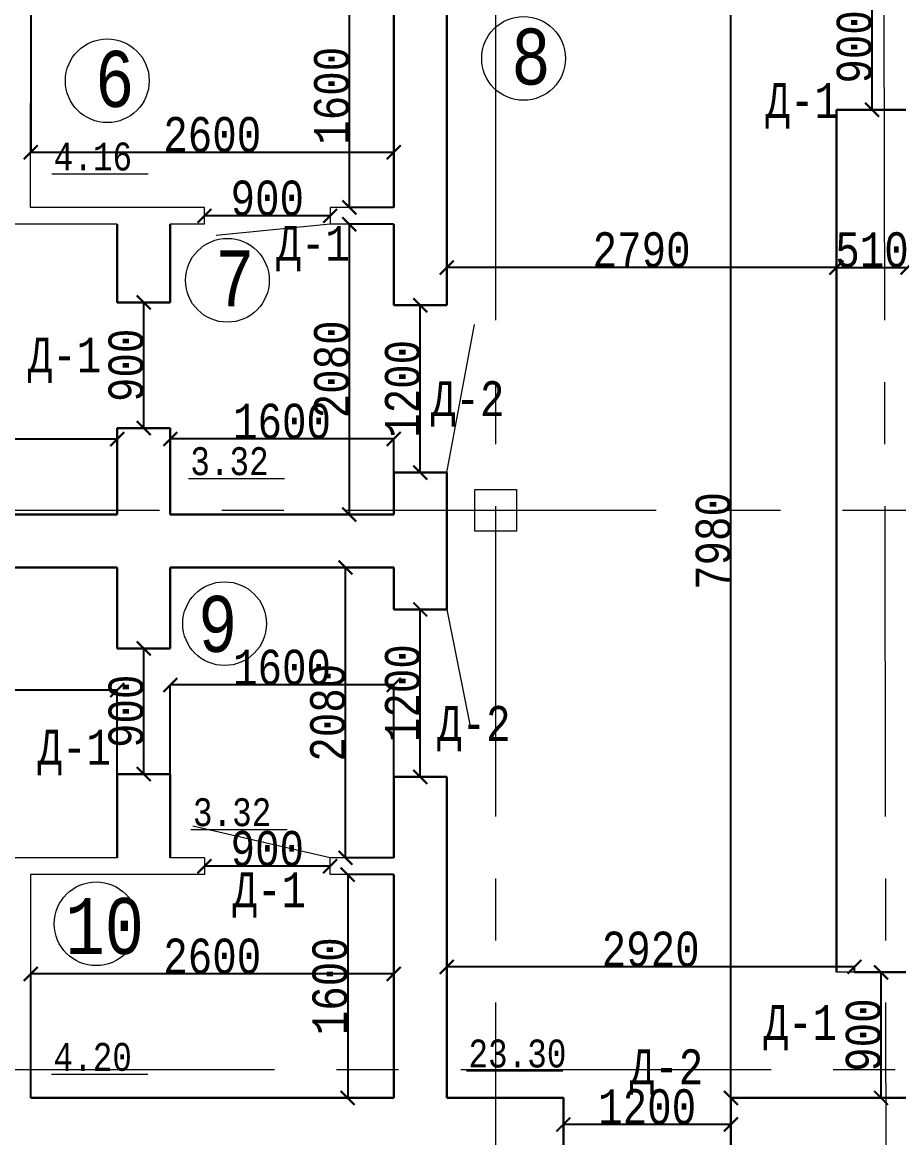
# Model space of a CAD drawing. Header units: millimetres. Extents: x -689206 to 4969298, y -1019800 to 703299.
# Drawn here: x 350391 to 356667, y -355485 to -347494 of the extents above; entities that cross this region are included whole.
import ezdxf

# ---------------------------------------------------------------- set-up
doc = ezdxf.new("R2010")
doc.units = ezdxf.units.MM
doc.linetypes.add('осеваяX2', pattern=[101.6, 63.5, -12.7, 12.7, -12.7])
for name, color, linetype, lineweight in [('ПЕРЕГОРОДКИ', 252, 'Continuous', 9), ('РАЗМЕРЫ', 7, 'Continuous', 9), ('стены', 7, 'Continuous', 20)]:
    doc.layers.add(name, color=color, linetype=linetype, lineweight=lineweight)
doc.layers.add('четотам', color=7, linetype='Continuous')
doc.styles.add('Аннотативный', font='isocteur.ttf', dxfattribs={"width": 0.7, "height": 250})
doc.dimstyles.new('Аннотативный', dxfattribs={"dimscale": 0, "dimtxt": 250, "dimasz": 100, "dimexe": 1.25, "dimexo": 0.625, "dimtad": 1, "dimdec": 0, "dimtxsty": 'Аннотативный', "dimblk": 'ARCHTICK', "dimcen": 2.5, "dimadec": 0, "dimazin": 0, "dimtfac": 1, "dimtdec": 0, "dimtmove": 0, "dimatfit": 3, "dimfxl": 1, "dimarcsym": 0})

# ---------------------------------------------------------------- blocks, each defined once
blk = doc.blocks.new('_ArchTick')
at = {"color": 0, "linetype": 'ByBlock', "const_width": 0.15}
blk.add_lwpolyline([(-0.5, -0.5), (0.5, 0.5)], dxfattribs=at)
blk = doc.blocks.new('*D2126')
at = {"layer": 'Defpoints', "color": 0, "lineweight": 20, "transparency": 16777216}
for p in [(347530.5, -350480), (347530.5, -351020), (351070.5, -351020)]:
    blk.add_point(p, dxfattribs=at)
at = {"layer": 'стены', "color": 0, "lineweight": -2, "transparency": 16777216}
for p, q in [((347530.5, -351019.4), (347530.5, -350478.8)), ((351070.5, -350480), (347530.5, -350480)), ((351070.5, -351019.4), (351070.5, -350478.8))]:
    blk.add_line(p, q, dxfattribs=at)
at = {"layer": 'стены', "color": 0, "lineweight": -2, "transparency": 16777216, "xscale": 100, "yscale": 100, "zscale": 100, "rotation": 180}
blk.add_blockref('_ArchTick', (347530.5, -350480), dxfattribs=at)
at = {"layer": 'стены', "color": 0, "lineweight": -2, "transparency": 16777216, "xscale": 100, "yscale": 100, "zscale": 100}
blk.add_blockref('_ArchTick', (351070.5, -350480), dxfattribs=at)
at = {"layer": 'стены', "color": 0, "lineweight": 5, "transparency": 16777216, "insert": (349300.5, -350354.4), "char_height": 250, "attachment_point": 5, "style": 'Аннотативный'}
blk.add_mtext('3540', dxfattribs=at)
blk = doc.blocks.new('*D2127')
at = {"layer": 'Defpoints', "color": 0, "lineweight": 20, "transparency": 16777216}
for p in [(353050.5, -348940), (352732.4, -351020), (353050.5, -351020)]:
    blk.add_point(p, dxfattribs=at)
at = {"layer": 'стены', "color": 0, "lineweight": -2, "transparency": 16777216}
for p, q in [((353049.8, -348940), (352731.1, -348940)), ((352732.4, -348940), (352732.4, -351020)), ((353049.8, -351020), (352731.1, -351020))]:
    blk.add_line(p, q, dxfattribs=at)
at = {"layer": 'стены', "color": 0, "lineweight": -2, "transparency": 16777216, "xscale": 100, "yscale": 100, "zscale": 100}
for p, rotation in [((352732.4, -348940), 90), ((352732.4, -351020), 270)]:
    blk.add_blockref('_ArchTick', p, dxfattribs=dict(at, rotation=rotation))
at = {"layer": 'стены', "color": 0, "lineweight": 5, "transparency": 16777216, "insert": (352606.8, -349980), "char_height": 250, "attachment_point": 5, "rotation": 90, "style": 'Аннотативный'}
blk.add_mtext('2080', dxfattribs=at)
blk = doc.blocks.new('*D2128')
at = {"layer": 'Defpoints', "color": 0, "lineweight": 20, "transparency": 16777216}
for p in [(352732.7, -347220), (353050.5, -347220), (353050.5, -348820)]:
    blk.add_point(p, dxfattribs=at)
at = {"layer": 'стены', "color": 0, "lineweight": -2, "transparency": 16777216}
for p, q in [((353049.8, -347220), (352731.5, -347220)), ((352732.7, -348820), (352732.7, -347220)), ((353049.8, -348820), (352731.5, -348820))]:
    blk.add_line(p, q, dxfattribs=at)
at = {"layer": 'стены', "color": 0, "lineweight": -2, "transparency": 16777216, "xscale": 100, "yscale": 100, "zscale": 100}
for p, rotation in [((352732.7, -347220), 90), ((352732.7, -348820), 270)]:
    blk.add_blockref('_ArchTick', p, dxfattribs=dict(at, rotation=rotation))
at = {"layer": 'стены', "color": 0, "lineweight": 5, "transparency": 16777216, "insert": (352607.1, -348020), "char_height": 250, "attachment_point": 5, "rotation": 90, "style": 'Аннотативный'}
blk.add_mtext('1600', dxfattribs=at)
blk = doc.blocks.new('*D2130')
at = {"layer": 'Defpoints', "color": 0, "lineweight": 20, "transparency": 16777216}
for p in [(347530.5, -352278.2), (347530.5, -353480), (351070.5, -353480)]:
    blk.add_point(p, dxfattribs=at)
at = {"layer": 'стены', "color": 0, "lineweight": -2, "transparency": 16777216}
for p, q in [((347530.5, -353479.4), (347530.5, -352276.9)), ((351070.5, -352278.2), (347530.5, -352278.2)), ((351070.5, -353479.4), (351070.5, -352276.9))]:
    blk.add_line(p, q, dxfattribs=at)
at = {"layer": 'стены', "color": 0, "lineweight": -2, "transparency": 16777216, "xscale": 100, "yscale": 100, "zscale": 100, "rotation": 180}
blk.add_blockref('_ArchTick', (347530.5, -352278.2), dxfattribs=at)
at = {"layer": 'стены', "color": 0, "lineweight": -2, "transparency": 16777216, "xscale": 100, "yscale": 100, "zscale": 100}
blk.add_blockref('_ArchTick', (351070.5, -352278.2), dxfattribs=at)
at = {"layer": 'стены', "color": 0, "lineweight": 5, "transparency": 16777216, "insert": (349300.5, -352152.5), "char_height": 250, "attachment_point": 5, "style": 'Аннотативный'}
blk.add_mtext('3540', dxfattribs=at)
blk = doc.blocks.new('*D2132')
at = {"layer": 'Defpoints', "color": 0, "lineweight": 20, "transparency": 16777216}
for p in [(352704.8, -351400), (353050.5, -351400), (353050.5, -353480)]:
    blk.add_point(p, dxfattribs=at)
at = {"layer": 'стены', "color": 0, "lineweight": -2, "transparency": 16777216}
for p, q in [((353049.8, -351400), (352703.6, -351400)), ((352704.8, -353480), (352704.8, -351400)), ((353049.8, -353480), (352703.6, -353480))]:
    blk.add_line(p, q, dxfattribs=at)
at = {"layer": 'стены', "color": 0, "lineweight": -2, "transparency": 16777216, "xscale": 100, "yscale": 100, "zscale": 100}
for p, rotation in [((352704.8, -351400), 90), ((352704.8, -353480), 270)]:
    blk.add_blockref('_ArchTick', p, dxfattribs=dict(at, rotation=rotation))
at = {"layer": 'стены', "color": 0, "lineweight": 5, "transparency": 16777216, "insert": (352579.2, -352440), "char_height": 250, "attachment_point": 5, "rotation": 90, "style": 'Аннотативный'}
blk.add_mtext('2080', dxfattribs=at)
blk = doc.blocks.new('*D2133')
at = {"layer": 'Defpoints', "color": 0, "lineweight": 20, "transparency": 16777216}
for p in [(351450.5, -352241.5), (351450.5, -353480), (353050.5, -353480)]:
    blk.add_point(p, dxfattribs=at)
at = {"layer": 'стены', "color": 0, "lineweight": -2, "transparency": 16777216}
for p, q in [((351450.5, -353479.4), (351450.5, -352240.3)), ((353050.5, -352241.5), (351450.5, -352241.5)), ((353050.5, -353479.4), (353050.5, -352240.3))]:
    blk.add_line(p, q, dxfattribs=at)
at = {"layer": 'стены', "color": 0, "lineweight": -2, "transparency": 16777216, "xscale": 100, "yscale": 100, "zscale": 100, "rotation": 180}
blk.add_blockref('_ArchTick', (351450.5, -352241.5), dxfattribs=at)
at = {"layer": 'стены', "color": 0, "lineweight": -2, "transparency": 16777216, "xscale": 100, "yscale": 100, "zscale": 100}
blk.add_blockref('_ArchTick', (353050.5, -352241.5), dxfattribs=at)
at = {"layer": 'стены', "color": 0, "lineweight": 5, "transparency": 16777216, "insert": (352250.5, -352115.9), "char_height": 250, "attachment_point": 5, "style": 'Аннотативный'}
blk.add_mtext('1600', dxfattribs=at)
blk = doc.blocks.new('*D2134')
at = {"layer": 'Defpoints', "color": 0, "lineweight": 20, "transparency": 16777216}
for p in [(350451.1, -354311.3), (350451.1, -355200), (353050.5, -355200)]:
    blk.add_point(p, dxfattribs=at)
at = {"layer": 'стены', "color": 0, "lineweight": -2, "transparency": 16777216}
for p, q in [((350451.1, -355199.4), (350451.1, -354310)), ((353050.5, -354311.3), (350451.1, -354311.3)), ((353050.5, -355199.4), (353050.5, -354310))]:
    blk.add_line(p, q, dxfattribs=at)
at = {"layer": 'стены', "color": 0, "lineweight": -2, "transparency": 16777216, "xscale": 100, "yscale": 100, "zscale": 100, "rotation": 180}
blk.add_blockref('_ArchTick', (350451.1, -354311.3), dxfattribs=at)
at = {"layer": 'стены', "color": 0, "lineweight": -2, "transparency": 16777216, "xscale": 100, "yscale": 100, "zscale": 100}
blk.add_blockref('_ArchTick', (353050.5, -354311.3), dxfattribs=at)
at = {"layer": 'стены', "color": 0, "lineweight": 5, "transparency": 16777216, "insert": (351750.8, -354185.6), "char_height": 250, "attachment_point": 5, "style": 'Аннотативный'}
blk.add_mtext('2600', dxfattribs=at)
blk = doc.blocks.new('*D2135')
at = {"layer": 'Defpoints', "color": 0, "lineweight": 20, "transparency": 16777216}
for p in [(353050.5, -353600), (352720.7, -355200), (353050.5, -355200)]:
    blk.add_point(p, dxfattribs=at)
at = {"layer": 'стены', "color": 0, "lineweight": -2, "transparency": 16777216}
for p, q in [((353049.8, -353600), (352719.4, -353600)), ((352720.7, -353600), (352720.7, -355200)), ((353049.8, -355200), (352719.4, -355200))]:
    blk.add_line(p, q, dxfattribs=at)
at = {"layer": 'стены', "color": 0, "lineweight": -2, "transparency": 16777216, "xscale": 100, "yscale": 100, "zscale": 100}
for p, rotation in [((352720.7, -353600), 90), ((352720.7, -355200), 270)]:
    blk.add_blockref('_ArchTick', p, dxfattribs=dict(at, rotation=rotation))
at = {"layer": 'стены', "color": 0, "lineweight": 5, "transparency": 16777216, "insert": (352595, -354400), "char_height": 250, "attachment_point": 5, "rotation": 90, "style": 'Аннотативный'}
blk.add_mtext('1600', dxfattribs=at)
blk = doc.blocks.new('*D2136')
at = {"layer": 'Defpoints', "color": 0, "lineweight": 20, "transparency": 16777216}
for p in [(353240.5, -351700.2), (353240.5, -351700.2), (353240.5, -352900)]:
    blk.add_point(p, dxfattribs=at)
at = {"layer": 'стены', "color": 0, "lineweight": -2, "transparency": 16777216}
for p, q in [((353240.5, -352900), (353240.5, -351700.2)), ((353241.1, -351700.2), (353241.7, -351700.2)), ((353241.1, -352900), (353241.7, -352900))]:
    blk.add_line(p, q, dxfattribs=at)
at = {"layer": 'стены', "color": 0, "lineweight": -2, "transparency": 16777216, "xscale": 100, "yscale": 100, "zscale": 100}
for p, rotation in [((353240.5, -351700.2), 90), ((353240.5, -352900), 270)]:
    blk.add_blockref('_ArchTick', p, dxfattribs=dict(at, rotation=rotation))
at = {"layer": 'стены', "color": 0, "lineweight": 5, "transparency": 16777216, "insert": (353114.8, -352300.1), "char_height": 250, "attachment_point": 5, "rotation": 90, "style": 'Аннотативный'}
blk.add_mtext('1200', dxfattribs=at)
blk = doc.blocks.new('*D2137')
at = {"layer": 'Defpoints', "color": 0, "lineweight": 20, "transparency": 16777216}
for p in [(353240.5, -349520), (353240.5, -349520), (353240.5, -350719.8)]:
    blk.add_point(p, dxfattribs=at)
at = {"layer": 'стены', "color": 0, "lineweight": -2, "transparency": 16777216}
for p, q in [((353240.5, -350719.8), (353240.5, -349520)), ((353241.1, -349520), (353241.7, -349520)), ((353241.1, -350719.8), (353241.7, -350719.8))]:
    blk.add_line(p, q, dxfattribs=at)
at = {"layer": 'стены', "color": 0, "lineweight": -2, "transparency": 16777216, "xscale": 100, "yscale": 100, "zscale": 100}
for p, rotation in [((353240.5, -349520), 90), ((353240.5, -350719.8), 270)]:
    blk.add_blockref('_ArchTick', p, dxfattribs=dict(at, rotation=rotation))
at = {"layer": 'стены', "color": 0, "lineweight": 5, "transparency": 16777216, "insert": (353114.8, -350119.9), "char_height": 250, "attachment_point": 5, "rotation": 90, "style": 'Аннотативный'}
blk.add_mtext('1200', dxfattribs=at)
blk = doc.blocks.new('*D2138')
at = {"layer": 'Defpoints', "color": 0, "lineweight": 20, "transparency": 16777216}
for p in [(351450.5, -350478.8), (351450.5, -351020), (353050.5, -351020)]:
    blk.add_point(p, dxfattribs=at)
at = {"layer": 'стены', "color": 0, "lineweight": -2, "transparency": 16777216}
for p, q in [((351450.5, -351019.4), (351450.5, -350477.5)), ((353050.5, -350478.8), (351450.5, -350478.8)), ((353050.5, -351019.4), (353050.5, -350477.5))]:
    blk.add_line(p, q, dxfattribs=at)
at = {"layer": 'стены', "color": 0, "lineweight": -2, "transparency": 16777216, "xscale": 100, "yscale": 100, "zscale": 100, "rotation": 180}
blk.add_blockref('_ArchTick', (351450.5, -350478.8), dxfattribs=at)
at = {"layer": 'стены', "color": 0, "lineweight": -2, "transparency": 16777216, "xscale": 100, "yscale": 100, "zscale": 100}
blk.add_blockref('_ArchTick', (353050.5, -350478.8), dxfattribs=at)
at = {"layer": 'стены', "color": 0, "lineweight": 5, "transparency": 16777216, "insert": (352250.5, -350353.1), "char_height": 250, "attachment_point": 5, "style": 'Аннотативный'}
blk.add_mtext('1600', dxfattribs=at)
blk = doc.blocks.new('*D2151')
at = {"layer": 'Defpoints', "color": 0, "linetype": 'ByBlock', "lineweight": 20, "transparency": 16777216}
for p in [(354265.5, -355390), (354265.5, -355390), (355465.5, -355390)]:
    blk.add_point(p, dxfattribs=at)
at = {"layer": 'РАЗМЕРЫ', "color": 0, "linetype": 'ByBlock', "lineweight": -2, "transparency": 16777216}
for p, q in [((354265.5, -355389.4), (354265.5, -355388.7)), ((355465.5, -355390), (354265.5, -355390)), ((355465.5, -355389.4), (355465.5, -355388.7))]:
    blk.add_line(p, q, dxfattribs=at)
at = {"layer": 'РАЗМЕРЫ', "color": 0, "linetype": 'ByBlock', "lineweight": -2, "transparency": 16777216, "xscale": 100, "yscale": 100, "zscale": 100, "rotation": 180}
blk.add_blockref('_ArchTick', (354265.5, -355390), dxfattribs=at)
at = {"layer": 'РАЗМЕРЫ', "color": 0, "linetype": 'ByBlock', "lineweight": -2, "transparency": 16777216, "xscale": 100, "yscale": 100, "zscale": 100}
blk.add_blockref('_ArchTick', (355465.5, -355390), dxfattribs=at)
at = {"layer": 'РАЗМЕРЫ', "color": 0, "linetype": 'ByBlock', "lineweight": 5, "transparency": 16777216, "insert": (354865.5, -355264.4), "char_height": 250, "attachment_point": 5, "style": 'Аннотативный'}
blk.add_mtext('1200', dxfattribs=at)
blk = doc.blocks.new('*D2152')
at = {"layer": 'Defpoints', "color": 0, "linetype": 'ByBlock', "lineweight": 20, "transparency": 16777216}
for p in [(356540.5, -354300), (356540.5, -354300), (356540.5, -355200)]:
    blk.add_point(p, dxfattribs=at)
at = {"layer": 'РАЗМЕРЫ', "color": 0, "linetype": 'ByBlock', "lineweight": -2, "transparency": 16777216}
for p, q in [((356540.5, -355200), (356540.5, -354300)), ((356541.1, -354300), (356541.7, -354300)), ((356541.1, -355200), (356541.7, -355200))]:
    blk.add_line(p, q, dxfattribs=at)
at = {"layer": 'РАЗМЕРЫ', "color": 0, "linetype": 'ByBlock', "lineweight": -2, "transparency": 16777216, "xscale": 100, "yscale": 100, "zscale": 100}
for p, rotation in [((356540.5, -354300), 90), ((356540.5, -355200), 270)]:
    blk.add_blockref('_ArchTick', p, dxfattribs=dict(at, rotation=rotation))
at = {"layer": 'РАЗМЕРЫ', "color": 0, "linetype": 'ByBlock', "lineweight": 5, "transparency": 16777216, "insert": (356414.8, -354750), "char_height": 250, "attachment_point": 5, "rotation": 90, "style": 'Аннотативный'}
blk.add_mtext('900', dxfattribs=at)
blk = doc.blocks.new('*D2153')
at = {"layer": 'Defpoints', "color": 0, "linetype": 'ByBlock', "lineweight": 20, "transparency": 16777216}
for p in [(355465.5, -347220), (355465.5, -347220), (355465.5, -355200)]:
    blk.add_point(p, dxfattribs=at)
at = {"layer": 'РАЗМЕРЫ', "color": 0, "linetype": 'ByBlock', "lineweight": -2, "transparency": 16777216}
for p, q in [((355465.5, -355200), (355465.5, -347220)), ((355466.1, -347220), (355466.7, -347220)), ((355466.1, -355200), (355466.7, -355200))]:
    blk.add_line(p, q, dxfattribs=at)
at = {"layer": 'РАЗМЕРЫ', "color": 0, "linetype": 'ByBlock', "lineweight": -2, "transparency": 16777216, "xscale": 100, "yscale": 100, "zscale": 100}
for p, rotation in [((355465.5, -347220), 90), ((355465.5, -355200), 270)]:
    blk.add_blockref('_ArchTick', p, dxfattribs=dict(at, rotation=rotation))
at = {"layer": 'РАЗМЕРЫ', "color": 0, "linetype": 'ByBlock', "lineweight": 5, "transparency": 16777216, "insert": (355339.8, -351210), "char_height": 250, "attachment_point": 5, "rotation": 90, "style": 'Аннотативный'}
blk.add_mtext('7980', dxfattribs=at)
blk = doc.blocks.new('*D2154')
at = {"layer": 'Defpoints', "color": 0, "linetype": 'ByBlock', "lineweight": 20, "transparency": 16777216}
for p in [(353430.5, -354261.3), (353430.5, -354300), (356350.5, -354300)]:
    blk.add_point(p, dxfattribs=at)
at = {"layer": 'РАЗМЕРЫ', "color": 0, "linetype": 'ByBlock', "lineweight": -2, "transparency": 16777216}
for p, q in [((353430.5, -354299.4), (353430.5, -354260)), ((356350.5, -354261.3), (353430.5, -354261.3)), ((356350.5, -354299.4), (356350.5, -354260))]:
    blk.add_line(p, q, dxfattribs=at)
at = {"layer": 'РАЗМЕРЫ', "color": 0, "linetype": 'ByBlock', "lineweight": -2, "transparency": 16777216, "xscale": 100, "yscale": 100, "zscale": 100, "rotation": 180}
blk.add_blockref('_ArchTick', (353430.5, -354261.3), dxfattribs=at)
at = {"layer": 'РАЗМЕРЫ', "color": 0, "linetype": 'ByBlock', "lineweight": -2, "transparency": 16777216, "xscale": 100, "yscale": 100, "zscale": 100}
blk.add_blockref('_ArchTick', (356350.5, -354261.3), dxfattribs=at)
at = {"layer": 'РАЗМЕРЫ', "color": 0, "linetype": 'ByBlock', "lineweight": 5, "transparency": 16777216, "insert": (354890.5, -354135.6), "char_height": 250, "attachment_point": 5, "style": 'Аннотативный'}
blk.add_mtext('2920', dxfattribs=at)
blk = doc.blocks.new('*D2169')
at = {"layer": 'Defpoints', "color": 0, "linetype": 'ByBlock', "lineweight": 9, "transparency": 16777216}
for p in [(353430.5, -349250.4), (353430.5, -349250.4), (356220.5, -349250.4)]:
    blk.add_point(p, dxfattribs=at)
at = {"layer": 'РАЗМЕРЫ', "color": 0, "linetype": 'ByBlock', "lineweight": -2, "transparency": 16777216}
for p, q in [((356220.5, -349250.4), (353430.5, -349250.4)), ((353430.5, -349251), (353430.5, -349251.6)), ((356220.5, -349251), (356220.5, -349251.6))]:
    blk.add_line(p, q, dxfattribs=at)
at = {"layer": 'РАЗМЕРЫ', "color": 0, "linetype": 'ByBlock', "lineweight": -2, "transparency": 16777216, "xscale": 100, "yscale": 100, "zscale": 100, "rotation": 180}
blk.add_blockref('_ArchTick', (353430.5, -349250.4), dxfattribs=at)
at = {"layer": 'РАЗМЕРЫ', "color": 0, "linetype": 'ByBlock', "lineweight": -2, "transparency": 16777216, "xscale": 100, "yscale": 100, "zscale": 100}
blk.add_blockref('_ArchTick', (356220.5, -349250.4), dxfattribs=at)
at = {"layer": 'РАЗМЕРЫ', "color": 0, "linetype": 'ByBlock', "lineweight": 5, "transparency": 16777216, "insert": (354825.5, -349124.7), "char_height": 250, "attachment_point": 5, "style": 'Аннотативный'}
blk.add_mtext('2790', dxfattribs=at)
blk = doc.blocks.new('*D2170')
at = {"layer": 'Defpoints', "color": 0, "linetype": 'ByBlock', "lineweight": 20, "transparency": 16777216}
for p in [(351695.1, -353540), (351695.1, -353540), (352595.1, -353540)]:
    blk.add_point(p, dxfattribs=at)
at = {"layer": 'РАЗМЕРЫ', "color": 0, "linetype": 'ByBlock', "lineweight": -2, "transparency": 16777216}
for p, q in [((351695.1, -353539.4), (351695.1, -353538.7)), ((352595.1, -353540), (351695.1, -353540)), ((352595.1, -353539.4), (352595.1, -353538.7))]:
    blk.add_line(p, q, dxfattribs=at)
at = {"layer": 'РАЗМЕРЫ', "color": 0, "linetype": 'ByBlock', "lineweight": -2, "transparency": 16777216, "xscale": 100, "yscale": 100, "zscale": 100, "rotation": 180}
blk.add_blockref('_ArchTick', (351695.1, -353540), dxfattribs=at)
at = {"layer": 'РАЗМЕРЫ', "color": 0, "linetype": 'ByBlock', "lineweight": -2, "transparency": 16777216, "xscale": 100, "yscale": 100, "zscale": 100}
blk.add_blockref('_ArchTick', (352595.1, -353540), dxfattribs=at)
at = {"layer": 'РАЗМЕРЫ', "color": 0, "linetype": 'ByBlock', "lineweight": 5, "transparency": 16777216, "insert": (352145.1, -353414.4), "char_height": 250, "attachment_point": 5, "style": 'Аннотативный'}
blk.add_mtext('900', dxfattribs=at)
blk = doc.blocks.new('*D2171')
at = {"layer": 'Defpoints', "color": 0, "linetype": 'ByBlock', "lineweight": 20, "transparency": 16777216}
for p in [(350451.1, -347220), (353050.5, -347220), (353050.5, -348424.7)]:
    blk.add_point(p, dxfattribs=at)
at = {"layer": 'РАЗМЕРЫ', "color": 0, "linetype": 'ByBlock', "lineweight": -2, "transparency": 16777216}
for p, q in [((350451.1, -347220.6), (350451.1, -348426)), ((353050.5, -347220.6), (353050.5, -348426)), ((350451.1, -348424.7), (353050.5, -348424.7))]:
    blk.add_line(p, q, dxfattribs=at)
at = {"layer": 'РАЗМЕРЫ', "color": 0, "linetype": 'ByBlock', "lineweight": -2, "transparency": 16777216, "xscale": 100, "yscale": 100, "zscale": 100, "rotation": 180}
blk.add_blockref('_ArchTick', (350451.1, -348424.7), dxfattribs=at)
at = {"layer": 'РАЗМЕРЫ', "color": 0, "linetype": 'ByBlock', "lineweight": -2, "transparency": 16777216, "xscale": 100, "yscale": 100, "zscale": 100}
blk.add_blockref('_ArchTick', (353050.5, -348424.7), dxfattribs=at)
at = {"layer": 'РАЗМЕРЫ', "color": 0, "linetype": 'ByBlock', "lineweight": 5, "transparency": 16777216, "insert": (351750.8, -348299.1), "char_height": 250, "attachment_point": 5, "style": 'Аннотативный'}
blk.add_mtext('2600', dxfattribs=at)
blk = doc.blocks.new('*D2172')
at = {"layer": 'Defpoints', "color": 0, "linetype": 'ByBlock', "lineweight": 20, "transparency": 16777216}
for p in [(351695.1, -348880), (351695.1, -348880), (352595.1, -348880)]:
    blk.add_point(p, dxfattribs=at)
at = {"layer": 'РАЗМЕРЫ', "color": 0, "linetype": 'ByBlock', "lineweight": -2, "transparency": 16777216}
for p, q in [((351695.1, -348879.4), (351695.1, -348878.7)), ((352595.1, -348880), (351695.1, -348880)), ((352595.1, -348879.4), (352595.1, -348878.7))]:
    blk.add_line(p, q, dxfattribs=at)
at = {"layer": 'РАЗМЕРЫ', "color": 0, "linetype": 'ByBlock', "lineweight": -2, "transparency": 16777216, "xscale": 100, "yscale": 100, "zscale": 100, "rotation": 180}
blk.add_blockref('_ArchTick', (351695.1, -348880), dxfattribs=at)
at = {"layer": 'РАЗМЕРЫ', "color": 0, "linetype": 'ByBlock', "lineweight": -2, "transparency": 16777216, "xscale": 100, "yscale": 100, "zscale": 100}
blk.add_blockref('_ArchTick', (352595.1, -348880), dxfattribs=at)
at = {"layer": 'РАЗМЕРЫ', "color": 0, "linetype": 'ByBlock', "lineweight": 5, "transparency": 16777216, "insert": (352145.1, -348754.4), "char_height": 250, "attachment_point": 5, "style": 'Аннотативный'}
blk.add_mtext('900', dxfattribs=at)
blk = doc.blocks.new('*D2173')
at = {"layer": 'Defpoints', "color": 0, "linetype": 'ByBlock', "lineweight": 20, "transparency": 16777216}
for p in [(351260.5, -349501.3), (351260.5, -349501.3), (351260.5, -350401.3)]:
    blk.add_point(p, dxfattribs=at)
at = {"layer": 'РАЗМЕРЫ', "color": 0, "linetype": 'ByBlock', "lineweight": -2, "transparency": 16777216}
for p, q in [((351260.5, -350401.3), (351260.5, -349501.3)), ((351261.1, -349501.3), (351261.7, -349501.3)), ((351261.1, -350401.3), (351261.7, -350401.3))]:
    blk.add_line(p, q, dxfattribs=at)
at = {"layer": 'РАЗМЕРЫ', "color": 0, "linetype": 'ByBlock', "lineweight": -2, "transparency": 16777216, "xscale": 100, "yscale": 100, "zscale": 100}
for p, rotation in [((351260.5, -349501.3), 90), ((351260.5, -350401.3), 270)]:
    blk.add_blockref('_ArchTick', p, dxfattribs=dict(at, rotation=rotation))
at = {"layer": 'РАЗМЕРЫ', "color": 0, "linetype": 'ByBlock', "lineweight": 5, "transparency": 16777216, "insert": (351134.8, -349951.3), "char_height": 250, "attachment_point": 5, "rotation": 90, "style": 'Аннотативный'}
blk.add_mtext('900', dxfattribs=at)
blk = doc.blocks.new('*D2174')
at = {"layer": 'Defpoints', "color": 0, "linetype": 'ByBlock', "lineweight": 20, "transparency": 16777216}
for p in [(351260.5, -351980.1), (351260.5, -351980.1), (351260.5, -352880.1)]:
    blk.add_point(p, dxfattribs=at)
at = {"layer": 'РАЗМЕРЫ', "color": 0, "linetype": 'ByBlock', "lineweight": -2, "transparency": 16777216}
for p, q in [((351260.5, -352880.1), (351260.5, -351980.1)), ((351261.1, -351980.1), (351261.7, -351980.1)), ((351261.1, -352880.1), (351261.7, -352880.1))]:
    blk.add_line(p, q, dxfattribs=at)
at = {"layer": 'РАЗМЕРЫ', "color": 0, "linetype": 'ByBlock', "lineweight": -2, "transparency": 16777216, "xscale": 100, "yscale": 100, "zscale": 100}
for p, rotation in [((351260.5, -351980.1), 90), ((351260.5, -352880.1), 270)]:
    blk.add_blockref('_ArchTick', p, dxfattribs=dict(at, rotation=rotation))
at = {"layer": 'РАЗМЕРЫ', "color": 0, "linetype": 'ByBlock', "lineweight": 5, "transparency": 16777216, "insert": (351134.8, -352430.1), "char_height": 250, "attachment_point": 5, "rotation": 90, "style": 'Аннотативный'}
blk.add_mtext('900', dxfattribs=at)
blk = doc.blocks.new('*D2186')
at = {"layer": 'Defpoints', "color": 0, "linetype": 'ByBlock', "lineweight": 9, "ltscale": 35, "transparency": 16777216}
for p in [(356475.5, -347220), (356475.5, -347220), (356475.5, -348120.5)]:
    blk.add_point(p, dxfattribs=at)
at = {"layer": 'РАЗМЕРЫ', "color": 0, "linetype": 'ByBlock', "lineweight": -2, "ltscale": 35, "transparency": 16777216}
for p, q in [((356474.8, -347220), (356474.2, -347220)), ((356475.5, -348120.5), (356475.5, -347220)), ((356474.8, -348120.5), (356474.2, -348120.5))]:
    blk.add_line(p, q, dxfattribs=at)
at = {"layer": 'РАЗМЕРЫ', "color": 0, "linetype": 'ByBlock', "lineweight": -2, "ltscale": 35, "transparency": 16777216, "xscale": 100, "yscale": 100, "zscale": 100}
for p, rotation in [((356475.5, -347220), 90), ((356475.5, -348120.5), 270)]:
    blk.add_blockref('_ArchTick', p, dxfattribs=dict(at, rotation=rotation))
at = {"layer": 'РАЗМЕРЫ', "color": 0, "linetype": 'ByBlock', "lineweight": 9, "ltscale": 35, "transparency": 16777216, "insert": (356349.8, -347670.2), "char_height": 250, "attachment_point": 5, "rotation": 90, "style": 'Аннотативный'}
blk.add_mtext('900', dxfattribs=at)
blk = doc.blocks.new('*D2203')
at = {"layer": 'Defpoints', "color": 0, "linetype": 'ByBlock', "lineweight": 5, "ltscale": 35, "transparency": 16777216}
for p in [(356220.5, -349250.4), (356730.5, -349250.4), (356730.5, -349250.4)]:
    blk.add_point(p, dxfattribs=at)
at = {"layer": 'РАЗМЕРЫ', "color": 0, "linetype": 'ByBlock', "lineweight": -2, "ltscale": 35, "transparency": 16777216}
for p, q in [((356220.5, -349249.7), (356220.5, -349249.1)), ((356220.5, -349250.4), (356730.5, -349250.4)), ((356730.5, -349249.7), (356730.5, -349249.1))]:
    blk.add_line(p, q, dxfattribs=at)
at = {"layer": 'РАЗМЕРЫ', "color": 0, "linetype": 'ByBlock', "lineweight": -2, "ltscale": 35, "transparency": 16777216, "xscale": 100, "yscale": 100, "zscale": 100, "rotation": 180}
blk.add_blockref('_ArchTick', (356220.5, -349250.4), dxfattribs=at)
at = {"layer": 'РАЗМЕРЫ', "color": 0, "linetype": 'ByBlock', "lineweight": -2, "ltscale": 35, "transparency": 16777216, "xscale": 100, "yscale": 100, "zscale": 100}
blk.add_blockref('_ArchTick', (356730.5, -349250.4), dxfattribs=at)
at = {"layer": 'РАЗМЕРЫ', "color": 0, "linetype": 'ByBlock', "lineweight": 5, "ltscale": 35, "transparency": 16777216, "insert": (356475.5, -349124.7), "char_height": 250, "attachment_point": 5, "style": 'Аннотативный'}
blk.add_mtext('510', dxfattribs=at)

msp = doc.modelspace()

# ---------------------------------------------------------------- linework, layer by layer
at = {"layer": 'ПЕРЕГОРОДКИ', "linetype": 'ByBlock', "lineweight": 9, "ltscale": 35}
msp.add_line((352595.1, -353480), (351612.6, -353252.9), dxfattribs=at)
msp.add_lwpolyline([(352595.1, -348940), (351780, -349020)], dxfattribs=at)
at = {"layer": 'РАЗМЕРЫ', "linetype": 'осеваяX2', "lineweight": 5, "ltscale": 35}
for p, q in [((356532.6, -329624.6), (356612.6, -379462.3)), ((401980.5, -354998), (334927.8, -354998))]:
    msp.add_line(p, q, dxfattribs=at)
at = {"layer": 'РАЗМЕРЫ', "linetype": 'ByBlock', "lineweight": 30}
for p, q in [((356220.5, -348136.5), (356220.5, -348120.5)), ((356220.5, -348120.5), (356730.5, -348120.5)), ((356220.5, -348136.5), (356220.5, -354300)), ((351450.5, -349501.3), (351070.5, -349501.3)), ((351450.5, -350401.3), (351070.5, -350401.3)), ((351450.5, -351980.1), (351070.5, -351980.1)), ((351450.5, -352880.1), (351070.5, -352880.1)), ((356730.5, -354300), (356350.5, -354300)), ((354265.5, -355580), (354265.5, -355200)), ((355465.5, -355200), (355465.5, -355580)), ((356350.5, -355200), (356730.5, -355200))]:
    msp.add_line(p, q, dxfattribs=at)
at = {"layer": 'РАЗМЕРЫ', "linetype": 'ByBlock', "lineweight": 9, "ltscale": 35}
for p, q in [((356220.5, -354300), (356220.5, -348120.5)), ((356220.5, -348120.5), (356350.5, -348120.5)), ((356730.5, -354300), (356220.5, -354300))]:
    msp.add_line(p, q, dxfattribs=at)
at = {"layer": 'РАЗМЕРЫ'}
for p, q in [((350601.7, -348579), (351290.9, -348579)), ((351579.7, -350762), (352268.9, -350762)), ((351598.5, -353276.9), (352287.7, -353276.9)), ((350600.1, -355030.1), (351289.3, -355030.1)), ((353571.5, -355005.8), (354260.8, -355005.8))]:
    msp.add_line(p, q, dxfattribs=at)
at = {"layer": 'стены', "linetype": 'осеваяX2', "lineweight": 5, "ltscale": 35}
for p, q in [((353780.5, -329624.6), (353780.5, -379462.3)), ((334927.8, -350990), (401980.5, -350990))]:
    msp.add_line(p, q, dxfattribs=at)
at = {"layer": 'стены', "lineweight": 13}
for p, q in [((350450.5, -348820), (350451.1, -347220)), ((351695.1, -348820), (350450.5, -348820)), ((351695.1, -348940), (351695.1, -348820)), ((353050.5, -348820), (352595.1, -348820)), ((352595.1, -348820), (352595.1, -348940)), ((350450.5, -348940), (350330.5, -348940)), ((351070.5, -348940), (350450.5, -348940)), ((351695.1, -348940), (351450.5, -348940)), ((353050.5, -348940), (352595.1, -348940)), ((350450.5, -353480), (350330.5, -353480)), ((351070.5, -353480), (350450.5, -353480)), ((351695.1, -353480), (351450.5, -353480)), ((351695.1, -353480), (351695.1, -353600)), ((353050.5, -353480), (352595.1, -353480)), ((352595.1, -353600), (352595.1, -353480)), ((351695.1, -353600), (350450.5, -353600)), ((350450.5, -353600), (350450.5, -354820)), ((353050.5, -353600), (352595.1, -353600))]:
    msp.add_line(p, q, dxfattribs=at)
at = {"layer": 'стены', "lineweight": 30}
for p, q in [((353050.5, -348820), (353050.5, -347220)), ((353050.5, -347220), (353050.5, -348820)), ((353430.5, -349520), (353430.5, -347220)), ((351070.5, -348940), (351070.5, -349501.3)), ((351450.5, -349501.3), (351450.5, -348940)), ((353050.5, -349400), (353050.5, -348940)), ((353050.5, -348940), (353050.5, -349520)), ((351070.5, -349501.3), (351070.5, -349220)), ((353050.5, -349400), (353050.5, -349520)), ((353050.5, -349400), (353050.5, -349520)), ((353430.5, -349520), (353050.5, -349520)), ((351070.5, -350401.3), (351070.5, -351020)), ((351070.5, -351020), (351070.5, -350401.3)), ((351450.5, -351020), (351450.5, -350401.3)), ((353050.5, -351020), (353050.5, -350719.8)), ((353050.5, -350719.8), (353430.5, -350719.8)), ((353050.5, -350720), (353050.5, -351020)), ((353050.5, -350720), (353050.5, -350940)), ((353430.5, -350719.8), (353430.5, -351700)), ((353430.5, -351700.2), (353430.5, -350720)), ((351070.5, -351020), (347530.5, -351020)), ((347530.5, -351020), (351070.5, -351020)), ((351450.5, -351020), (353050.5, -351020)), ((347530.5, -351400), (351070.5, -351400)), ((351070.5, -351400), (347530.5, -351400)), ((351070.5, -351980.1), (351070.5, -351400)), ((351070.5, -351400), (351070.5, -351980.1)), ((351450.5, -351400), (351450.5, -351980.1)), ((353050.5, -351400), (351450.5, -351400)), ((353050.5, -351400), (353050.5, -351700.2)), ((353050.5, -351700.2), (353430.5, -351700.2)), ((351070.5, -353480), (351070.5, -352880.1)), ((351070.5, -352880.1), (351070.5, -353200)), ((351450.5, -352880.1), (351450.5, -353480)), ((353050.5, -353480), (353050.5, -352900)), ((353430.5, -352900), (353050.5, -352900)), ((353430.5, -352900), (353430.5, -355200)), ((353050.5, -353600), (353050.5, -355200)), ((353050.5, -355200), (353050.5, -353600)), ((353050.5, -355200), (350451.1, -355200)), ((354265.5, -355200), (353430.5, -355200)), ((356350.5, -355200), (355465.5, -355200))]:
    msp.add_line(p, q, dxfattribs=at)
at = {"layer": 'стены'}
for p, q in [((350451.1, -347600), (350450.5, -347600)), ((350451.1, -347600), (350450.5, -347600)), ((351695.1, -348820), (351321.1, -348820)), ((353050.5, -348820), (352595.1, -348820)), ((353050.5, -351020), (351450.5, -351020)), ((351450.5, -351400), (353050.5, -351400)), ((353050.5, -351700), (353050.5, -351400)), ((353050.5, -353020), (353050.5, -352900)), ((353050.5, -353020), (353050.5, -352900)), ((353050.5, -353020), (353050.5, -353480)), ((351695.1, -353600), (351321.1, -353600)), ((353050.5, -353600), (352595.1, -353600)), ((350451.1, -355200), (350451.1, -354820))]:
    msp.add_line(p, q, dxfattribs=at)
at = {"layer": 'стены', "lineweight": 9}
for p, q in [((353430.5, -350720), (353630, -349658.7)), ((353430.5, -351700), (353596.9, -352537.7))]:
    msp.add_line(p, q, dxfattribs=at)
at = {"layer": 'стены'}
msp.add_lwpolyline([(353630.5, -350840), (353930.5, -350840), (353930.5, -351140), (353630.5, -351140)], close=True, dxfattribs=at)
at = {"layer": 'четотам', "lineweight": 13}
for centre in [(353980.5, -347752.2), (350999.4, -347912.2), (351859.4, -349342.2), (351839.4, -351802.2), (350919.4, -353952.2)]:
    msp.add_circle(centre, 300, dxfattribs=at)

# ---------------------------------------------------------------- texts
at = {"layer": 'РАЗМЕРЫ', "lineweight": 13, "ltscale": 150, "char_height": 401.1, "width": 1460, "attachment_point": 1, "style": 'Аннотативный'}
for s, insert in [('8', (353892.5, -347538.5)), ('6', (350911.5, -347698.5)), ('7', (351771.5, -349128.5)), ('9', (351648.9, -351603.2)), ('10', (350699.5, -353767.8))]:
    msp.add_mtext(s, dxfattribs=dict(at, insert=insert))
at = {"layer": 'РАЗМЕРЫ', "lineweight": 20, "ltscale": 150, "char_height": 250, "width": 922.913, "attachment_point": 1, "style": 'Аннотативный'}
for s, insert in [('Д-1', (355712.3, -347928.9)), ('Д-1', (352210, -348952.5)), ('Д-1', (350430, -349752.5)), ('Д-2', (353317.3, -350065)), ('Д-2', (353361.2, -352392)), ('Д-1', (350500, -352562.5)), ('Д-1', (351896.7, -353583.9)), ('Д-1', (355699.4, -354534.1)), ('Д-2', (354740.6, -354851.9))]:
    msp.add_mtext(s, dxfattribs=dict(at, insert=insert))
at = {"layer": 'РАЗМЕРЫ', "char_height": 200, "width": 656.117, "attachment_point": 1, "style": 'Аннотативный'}
for s, insert in [('4.16', (350615.8, -348354.9)), ('3.32', (351593.8, -350537.9)), ('3.32', (351612.6, -353052.9)), ('4.20', (350614.2, -354806)), ('23.30', (353585.6, -354781.8))]:
    msp.add_mtext(s, dxfattribs=dict(at, insert=insert))

# ---------------------------------------------------------------- dimensions: what is measured, and where the dimension line sits
at = {"layer": 'РАЗМЕРЫ', "linetype": 'ByBlock', "lineweight": 5}
dim = msp.add_linear_dim(base=(353050.5, -348424.7), p1=(350451.1, -347220), p2=(353050.5, -347220), text='2600', dimstyle='Аннотативный', dxfattribs=at)
dim.commit()
dim.dimension.update_dxf_attribs({"geometry": '*D2171', "text_midpoint": (351750.8, -348299.1)})
for base, p1, p2, picture, middle in [((355465.5, -347220), (355465.5, -355200), (355465.5, -347220), '*D2153', (355339.8, -351210)), ((351260.5, -349501.3), (351260.5, -350401.3), (351260.5, -349501.3), '*D2173', (351134.8, -349951.3)), ((351260.5, -351980.1), (351260.5, -352880.1), (351260.5, -351980.1), '*D2174', (351134.8, -352430.1))]:
    dim = msp.add_linear_dim(base=base, p1=p1, p2=p2, angle=90, dimstyle='Аннотативный', dxfattribs=at)
    dim.commit()
    dim.dimension.update_dxf_attribs({"geometry": picture, "text_midpoint": middle})
at = {"layer": 'РАЗМЕРЫ', "linetype": 'ByBlock', "lineweight": 9, "ltscale": 35}
dim = msp.add_aligned_dim(p1=(356475.468, -348120.4674), p2=(356475.468, -347219.9883), distance=0, dimstyle='Аннотативный', dxfattribs=at)
dim.commit()
dim.dimension.update_dxf_attribs({"geometry": '*D2186', "text_midpoint": (356349.843, -347670.2278)})
at = {"layer": 'РАЗМЕРЫ', "linetype": 'ByBlock', "lineweight": 5}
for base, p1, p2, picture, middle in [((351695.1, -348880), (352595.1, -348880), (351695.1, -348880), '*D2172', (352145.1, -348754.4)), ((353430.5, -349250.4), (356220.5, -349250.4), (353430.5, -349250.4), '*D2169', (354825.5, -349124.7)), ((351695.1, -353540), (352595.1, -353540), (351695.1, -353540), '*D2170', (352145.1, -353414.4)), ((353430.5, -354261.3), (356350.5, -354300), (353430.5, -354300), '*D2154', (354890.5, -354135.6))]:
    dim = msp.add_linear_dim(base=base, p1=p1, p2=p2, dimstyle='Аннотативный', dxfattribs=at)
    dim.commit()
    dim.dimension.update_dxf_attribs({"geometry": picture, "text_midpoint": middle})
at = {"layer": 'РАЗМЕРЫ', "linetype": 'ByBlock', "lineweight": 5, "ltscale": 35}
dim = msp.add_linear_dim(base=(356730.5, -349250.4), p1=(356220.5, -349250.4), p2=(356730.5, -349250.4), dimstyle='Аннотативный', dxfattribs=at)
dim.commit()
dim.dimension.update_dxf_attribs({"geometry": '*D2203', "text_midpoint": (356475.5, -349124.7)})
at = {"layer": 'РАЗМЕРЫ', "linetype": 'ByBlock', "lineweight": 5}
for p1, p2, picture, middle in [((356540.5, -355200), (356540.5, -354300), '*D2152', (356414.8, -354750)), ((355465.5, -355390), (354265.5, -355390), '*D2151', (354865.5, -355264.4))]:
    dim = msp.add_aligned_dim(p1=p1, p2=p2, distance=0, dimstyle='Аннотативный', dxfattribs=at)
    dim.commit()
    dim.dimension.update_dxf_attribs({"geometry": picture, "text_midpoint": middle})
at = {"layer": 'стены', "lineweight": 5}
for p1, p2, distance, picture, middle in [((353050.5, -348820), (353050.5, -347220), 317.7, '*D2128', (352607.1, -348020)), ((353050.5, -348940), (353050.5, -351020), -318.1, '*D2127', (352606.8, -349980)), ((353240.5, -350719.8), (353240.5, -349520), 0, '*D2137', (353114.8, -350119.9)), ((353050.5, -351020), (351450.5, -351020), -541.2, '*D2138', (352250.5, -350353.1)), ((353050.5, -353480), (353050.5, -351400), 345.7, '*D2132', (352579.2, -352440)), ((353240.5, -352900), (353240.5, -351700.2), 0, '*D2136', (353114.8, -352300.1)), ((351070.5, -353480), (347530.5, -353480), -1201.8, '*D2130', (349300.5, -352152.5)), ((353050.5, -353480), (351450.5, -353480), -1238.5, '*D2133', (352250.5, -352115.9)), ((353050.5, -353600), (353050.5, -355200), -329.8, '*D2135', (352595, -354400))]:
    dim = msp.add_aligned_dim(p1=p1, p2=p2, distance=distance, dimstyle='Аннотативный', dxfattribs=at)
    dim.commit()
    dim.dimension.update_dxf_attribs({"geometry": picture, "text_midpoint": middle})
dim = msp.add_linear_dim(base=(347530.5, -350480), p1=(351070.5, -351020), p2=(347530.5, -351020), angle=180, dimstyle='Аннотативный', dxfattribs=at)
dim.commit()
dim.dimension.update_dxf_attribs({"geometry": '*D2126', "text_midpoint": (349300.5, -350480), "dimtype": 161})
dim = msp.add_aligned_dim(p1=(353050.5, -355200), p2=(350451.1, -355200), distance=-888.7, text='2600', dimstyle='Аннотативный', dxfattribs=at)
dim.commit()
dim.dimension.update_dxf_attribs({"geometry": '*D2134', "text_midpoint": (351750.8, -354185.6)})

doc.saveas('drawing.dxf')
